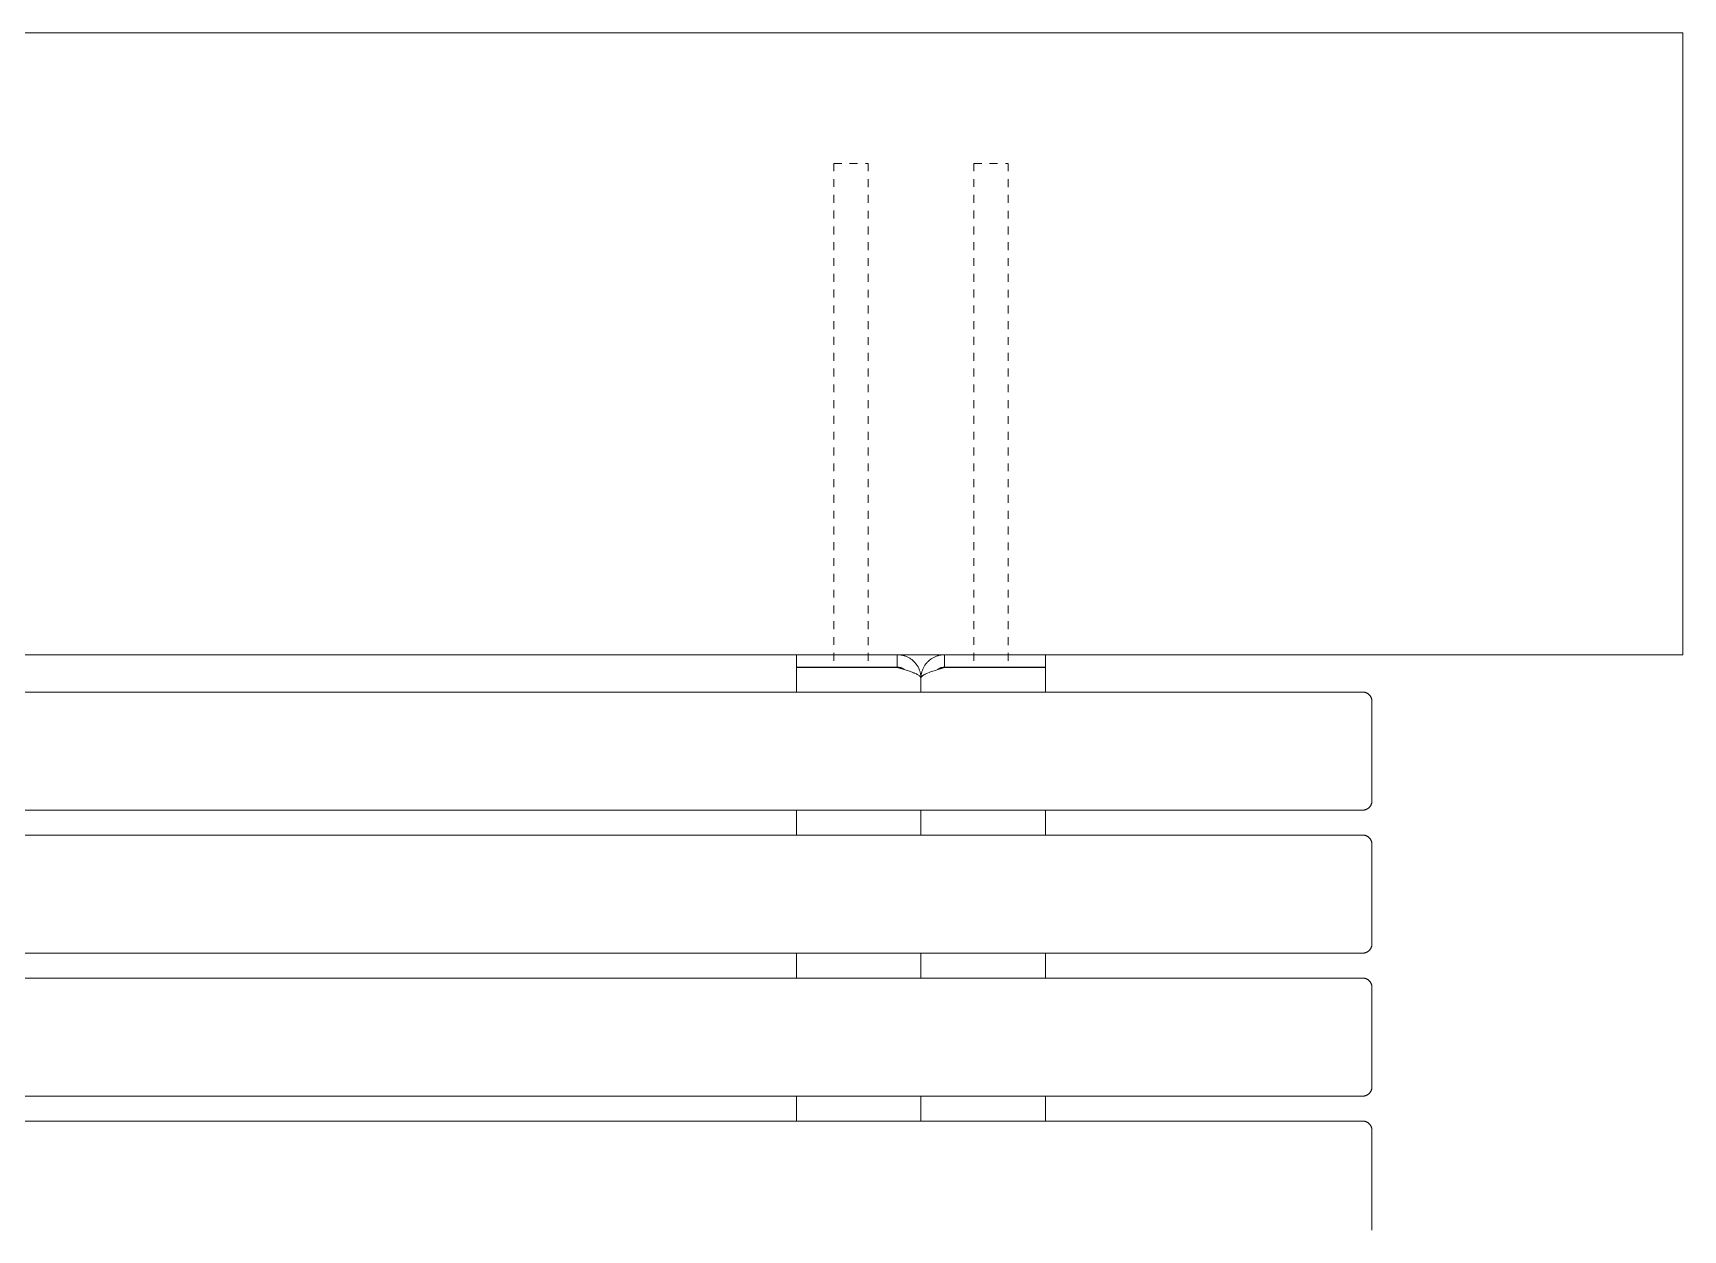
# Model space of a CAD drawing. Header units: inches. Extents: x -14 to 166, y -2 to 100.
# Drawn here: x 56.2 to 77.08, y 13.39 to 28.55 of the extents above; entities that cross this region are included whole.
import ezdxf

# ---------------------------------------------------------------- set-up
doc = ezdxf.new("R2010")
doc.units = ezdxf.units.IN
doc.linetypes.add('HIDDEN', pattern=[1.905, 1.27, -0.635])
doc.layers.add('ZANO_R', color=7, linetype='Continuous', lineweight=0)
doc.layers.add('ZANO_R_przerywana', color=250, linetype='HIDDEN', lineweight=0)

msp = doc.modelspace()

# ---------------------------------------------------------------- linework, layer by layer
at = {"layer": 'ZANO_R'}
for p, q in [((77.08327, 28.54667), (-1.65688, 28.54667)), ((77.08327, 20.67266), (77.08327, 28.54667)), ((-1.65688, 20.67266), (77.08327, 20.67266)), ((67.13839, 20.6725), (65.8628, 20.6725)), ((65.8628, 20.6725), (65.8628, 20.51502)), ((67.13839, 20.51502), (65.8628, 20.51502)), ((65.8628, 20.51108), (67.13839, 20.51108)), ((65.8628, 20.51108), (65.8628, 20.20006)), ((67.13839, 20.6725), (67.14757, 20.67236)), ((67.13839, 20.51502), (67.13839, 20.6725)), ((67.13839, 20.51502), (67.14332, 20.51493)), ((67.20872, 20.49059), (67.13839, 20.51108)), ((67.14332, 20.51493), (67.14824, 20.51468)), ((67.14757, 20.67236), (67.15675, 20.67194)), ((67.14824, 20.51468), (67.15314, 20.51425)), ((67.15314, 20.51425), (67.15803, 20.51365)), ((67.15675, 20.67194), (67.1659, 20.67123)), ((67.15803, 20.51365), (67.1629, 20.51288)), ((67.1629, 20.51288), (67.16774, 20.51195)), ((67.1659, 20.67123), (67.17503, 20.67025)), ((67.16774, 20.51195), (67.17254, 20.51084)), ((67.17254, 20.51084), (67.1773, 20.50958)), ((67.17503, 20.67025), (67.18412, 20.66898)), ((67.1773, 20.50958), (67.18201, 20.50814)), ((67.18201, 20.50814), (67.18667, 20.50654)), ((67.18412, 20.66898), (67.19318, 20.66744)), ((67.18667, 20.50654), (67.19127, 20.50479)), ((67.19127, 20.50479), (67.19581, 20.50287)), ((67.20035, 20.66605), (67.19318, 20.66748)), ((67.19581, 20.50287), (67.20028, 20.50079)), ((67.20028, 20.50079), (67.20467, 20.49857)), ((67.20748, 20.66445), (67.20035, 20.66605)), ((67.20467, 20.49857), (67.20898, 20.49619)), ((67.21456, 20.66267), (67.20748, 20.66445)), ((67.27839, 20.46798), (67.20872, 20.49059)), ((67.20898, 20.49619), (67.21321, 20.49366)), ((67.21321, 20.49366), (67.21735, 20.49099)), ((67.21456, 20.66264), (67.22401, 20.65999)), ((67.21735, 20.49099), (67.22139, 20.48817)), ((67.22139, 20.48817), (67.22534, 20.48522)), ((67.22401, 20.65999), (67.23336, 20.65703)), ((67.23336, 20.65703), (67.24262, 20.65376)), ((67.2519, 20.65014), (67.24262, 20.65376)), ((67.26106, 20.6462), (67.2519, 20.65014)), ((67.27008, 20.64196), (67.26106, 20.6462)), ((67.27896, 20.63743), (67.27008, 20.64196)), ((67.34734, 20.44327), (67.27839, 20.46798)), ((67.28768, 20.6326), (67.27896, 20.63743)), ((67.29623, 20.62748), (67.28768, 20.6326)), ((67.30461, 20.62208), (67.29623, 20.62748)), ((67.31281, 20.61641), (67.30461, 20.62208)), ((67.32081, 20.61046), (67.31281, 20.61641)), ((67.32861, 20.60425), (67.32081, 20.61046)), ((67.3362, 20.59779), (67.32861, 20.60425)), ((67.34357, 20.59108), (67.3362, 20.59779)), ((67.35071, 20.58412), (67.34357, 20.59108)), ((67.35761, 20.57693), (67.35071, 20.58412)), ((67.35761, 20.57693), (67.36416, 20.56965)), ((67.36416, 20.56965), (67.37046, 20.56216)), ((67.37046, 20.56216), (67.37652, 20.55446)), ((67.38089, 20.54856), (67.37652, 20.55446)), ((67.38512, 20.54256), (67.38089, 20.54856)), ((67.3892, 20.53645), (67.38512, 20.54256)), ((67.3892, 20.53645), (67.39313, 20.53025)), ((67.39313, 20.53025), (67.39691, 20.52395)), ((67.39691, 20.52395), (67.40052, 20.51756)), ((67.405, 20.50912), (67.40053, 20.51756)), ((67.40919, 20.50055), (67.405, 20.50912)), ((67.41311, 20.49185), (67.40919, 20.50055)), ((67.41676, 20.48302), (67.41311, 20.49185)), ((67.42011, 20.47409), (67.41676, 20.48302)), ((67.42319, 20.46505), (67.42011, 20.47409)), ((67.45049, 20.46015), (67.45349, 20.46947)), ((67.45349, 20.46947), (67.45678, 20.47869)), ((67.45678, 20.47869), (67.46038, 20.48779)), ((67.46038, 20.48779), (67.46428, 20.49678)), ((67.46428, 20.49678), (67.46846, 20.50563)), ((67.46846, 20.50563), (67.47293, 20.51434)), ((67.47294, 20.51433), (67.47769, 20.52289)), ((67.47769, 20.52289), (67.48273, 20.53129)), ((67.48273, 20.53129), (67.48803, 20.53952)), ((67.48803, 20.53952), (67.49219, 20.54558)), ((67.49219, 20.54558), (67.49649, 20.55153)), ((67.49649, 20.55153), (67.50094, 20.55737)), ((67.50094, 20.55737), (67.50552, 20.56311)), ((67.50552, 20.56311), (67.51025, 20.56872)), ((67.51025, 20.56872), (67.51512, 20.57423)), ((67.51512, 20.57423), (67.52181, 20.58137)), ((67.52181, 20.58137), (67.52873, 20.5883)), ((67.52873, 20.5883), (67.53588, 20.59499)), ((67.53588, 20.59499), (67.54324, 20.60144)), ((67.54324, 20.60144), (67.55081, 20.60766)), ((67.55081, 20.60766), (67.55858, 20.61362)), ((67.55858, 20.61362), (67.56654, 20.61932)), ((67.6036, 20.4706), (67.55858, 20.4551)), ((67.56654, 20.61932), (67.57468, 20.62476)), ((67.57468, 20.62476), (67.58299, 20.62993)), ((67.58299, 20.62993), (67.59147, 20.63483)), ((67.59147, 20.63483), (67.6001, 20.63944)), ((67.6001, 20.63944), (67.60889, 20.64378)), ((67.73682, 20.51108), (67.6036, 20.4706)), ((67.60889, 20.64378), (67.6178, 20.64782)), ((67.6178, 20.64782), (67.62685, 20.65156)), ((67.62685, 20.65156), (67.63601, 20.65501)), ((67.63602, 20.65501), (67.64299, 20.65741)), ((67.64299, 20.65741), (67.65002, 20.65963)), ((67.65382, 20.48817), (67.64987, 20.48522)), ((67.65002, 20.65963), (67.6571, 20.66168)), ((67.65786, 20.49099), (67.65382, 20.48817)), ((67.65709, 20.66171), (67.66416, 20.66358)), ((67.662, 20.49366), (67.65786, 20.49099)), ((67.66623, 20.49619), (67.662, 20.49366)), ((67.66416, 20.66358), (67.67128, 20.66527)), ((67.67054, 20.49857), (67.66623, 20.49619)), ((67.67493, 20.50079), (67.67054, 20.49857)), ((67.67128, 20.66527), (67.67844, 20.66678)), ((67.6794, 20.50287), (67.67493, 20.50079)), ((67.67844, 20.66675), (67.68808, 20.6685)), ((67.68394, 20.50479), (67.6794, 20.50287)), ((67.68854, 20.50654), (67.68394, 20.50479)), ((67.68808, 20.6685), (67.69776, 20.66994)), ((67.6932, 20.50814), (67.68854, 20.50654)), ((67.69791, 20.50958), (67.6932, 20.50814)), ((67.69776, 20.66994), (67.70749, 20.67106)), ((67.70267, 20.51084), (67.69791, 20.50958)), ((67.70747, 20.51195), (67.70267, 20.51084)), ((67.71231, 20.51288), (67.70747, 20.51195)), ((67.70749, 20.67106), (67.71725, 20.67186)), ((67.71718, 20.51365), (67.71231, 20.51288)), ((67.72207, 20.51425), (67.71718, 20.51365)), ((67.71725, 20.67186), (67.72703, 20.67234)), ((67.72697, 20.51468), (67.72207, 20.51425)), ((67.73189, 20.51493), (67.72697, 20.51468)), ((67.72703, 20.67234), (67.73682, 20.6725)), ((67.73682, 20.51502), (67.73189, 20.51493)), ((67.73682, 20.6725), (67.73682, 20.51502)), ((69.01241, 20.6725), (67.73682, 20.6725)), ((69.01241, 20.51502), (67.73682, 20.51502)), ((67.73682, 20.51108), (69.01241, 20.51108)), ((69.01241, 20.51502), (69.01241, 20.6725)), ((69.01241, 20.20006), (69.01241, 20.51108)), ((67.34734, 20.44327), (67.35253, 20.44111)), ((67.36166, 20.43738), (67.35253, 20.44111)), ((67.37066, 20.43334), (67.36166, 20.43738)), ((67.37952, 20.429), (67.37066, 20.43334)), ((67.38823, 20.42438), (67.37952, 20.429)), ((67.39679, 20.41947), (67.38823, 20.42438)), ((67.40518, 20.41428), (67.39679, 20.41947)), ((67.41339, 20.40882), (67.40518, 20.41428)), ((67.41339, 20.40882), (67.4162, 20.40667)), ((67.41785, 20.40544), (67.4162, 20.40667)), ((67.41945, 20.40416), (67.41785, 20.40544)), ((67.42101, 20.40283), (67.41945, 20.40416)), ((67.42253, 20.40144), (67.42101, 20.40283)), ((67.424, 20.40001), (67.42253, 20.40144)), ((67.42597, 20.45591), (67.42319, 20.46505)), ((67.42542, 20.39852), (67.424, 20.40001)), ((67.42679, 20.39699), (67.42542, 20.39852)), ((67.42846, 20.4467), (67.42597, 20.45591)), ((67.42811, 20.39542), (67.42679, 20.39699)), ((67.42938, 20.3938), (67.42811, 20.39542)), ((67.43065, 20.43741), (67.42846, 20.4467)), ((67.43059, 20.39215), (67.42938, 20.3938)), ((67.43175, 20.39045), (67.43059, 20.39215)), ((67.43255, 20.42805), (67.43065, 20.43741)), ((67.43285, 20.38872), (67.43175, 20.39045)), ((67.43255, 20.42805), (67.43381, 20.42082)), ((67.43389, 20.38695), (67.43285, 20.38872)), ((67.43381, 20.42082), (67.43488, 20.41355)), ((67.43488, 20.38514), (67.43389, 20.38695)), ((67.43488, 20.41355), (67.43578, 20.40626)), ((67.43656, 20.39831), (67.43578, 20.40626)), ((67.43712, 20.39034), (67.43656, 20.39831)), ((67.43747, 20.38235), (67.43712, 20.39034)), ((67.4376, 20.37436), (67.43747, 20.38235)), ((67.43758, 20.37436), (67.4376, 20.37374)), ((67.4376, 20.37329), (67.43761, 20.37374)), ((67.4376, 20.37329), (67.4376, 20.20006)), ((67.43761, 20.37544), (67.43781, 20.38451)), ((67.43769, 20.37544), (67.43763, 20.37436)), ((67.43781, 20.38451), (67.43829, 20.39357)), ((67.43829, 20.39357), (67.43904, 20.40262)), ((67.43905, 20.40262), (67.44017, 20.41234)), ((67.44017, 20.41234), (67.4416, 20.42203)), ((67.44131, 20.38711), (67.44085, 20.38621)), ((67.4418, 20.388), (67.44131, 20.38711)), ((67.4416, 20.42203), (67.44335, 20.43166)), ((67.44231, 20.38887), (67.4418, 20.388)), ((67.44284, 20.38973), (67.44231, 20.38887)), ((67.4434, 20.39058), (67.44284, 20.38973)), ((67.44335, 20.43166), (67.44542, 20.44123)), ((67.44396, 20.39141), (67.4434, 20.39058)), ((67.44455, 20.39223), (67.44396, 20.39141)), ((67.44516, 20.39304), (67.44455, 20.39223)), ((67.44578, 20.39384), (67.44516, 20.39304)), ((67.44542, 20.44123), (67.4478, 20.45073)), ((67.44641, 20.39463), (67.44578, 20.39384)), ((67.44773, 20.39617), (67.44641, 20.39463)), ((67.44909, 20.39766), (67.44773, 20.39617)), ((67.4478, 20.45073), (67.45049, 20.46015)), ((67.4505, 20.39912), (67.44909, 20.39766)), ((67.45246, 20.40104), (67.4505, 20.39912)), ((67.45449, 20.4029), (67.45246, 20.40104)), ((67.45657, 20.4047), (67.45449, 20.4029)), ((67.4587, 20.40643), (67.45657, 20.4047)), ((67.46088, 20.40812), (67.4587, 20.40643)), ((67.46309, 20.40976), (67.46088, 20.40812)), ((67.46533, 20.41135), (67.46309, 20.40976)), ((67.46761, 20.4129), (67.46533, 20.41135)), ((67.47047, 20.41479), (67.46761, 20.4129)), ((67.47338, 20.41662), (67.47047, 20.41479)), ((67.47927, 20.42014), (67.47338, 20.41662)), ((67.48527, 20.42348), (67.47927, 20.42014)), ((67.49134, 20.42668), (67.48527, 20.42348)), ((67.49869, 20.43034), (67.49134, 20.42668)), ((67.50611, 20.43384), (67.49869, 20.43034)), ((67.52113, 20.44046), (67.50611, 20.43384)), ((67.53976, 20.44802), (67.52113, 20.44046)), ((67.55858, 20.4551), (67.53976, 20.44802)), ((2.39824, 20.20006), (73.02816, 20.20006)), ((73.03219, 20.19999), (73.02816, 20.20006)), ((73.03622, 20.19978), (73.03219, 20.19999)), ((73.04023, 20.19944), (73.03622, 20.19978)), ((73.04424, 20.19896), (73.04023, 20.19944)), ((73.04822, 20.19834), (73.04424, 20.19896)), ((73.05219, 20.19759), (73.04822, 20.19834)), ((73.05612, 20.1967), (73.05219, 20.19759)), ((73.06002, 20.19568), (73.05612, 20.1967)), ((73.06389, 20.19452), (73.06002, 20.19568)), ((73.06771, 20.19324), (73.06389, 20.19452)), ((73.07149, 20.19182), (73.06771, 20.19324)), ((73.07521, 20.19028), (73.07149, 20.19182)), ((73.07888, 20.18861), (73.07521, 20.19028)), ((73.08249, 20.18682), (73.07888, 20.18861)), ((73.08604, 20.1849), (73.08249, 20.18682)), ((73.08952, 20.18286), (73.08604, 20.1849)), ((73.09293, 20.18071), (73.08952, 20.18286)), ((73.09627, 20.17844), (73.09293, 20.18071)), ((73.09952, 20.17606), (73.09627, 20.17844)), ((73.10269, 20.17357), (73.09952, 20.17606)), ((73.10578, 20.17097), (73.10269, 20.17357)), ((73.10877, 20.16827), (73.10578, 20.17097)), ((73.11167, 20.16547), (73.10877, 20.16827)), ((73.11448, 20.16257), (73.11167, 20.16547)), ((73.11718, 20.15957), (73.11448, 20.16257)), ((73.11978, 20.15649), (73.11718, 20.15957)), ((73.12227, 20.15332), (73.11978, 20.15649)), ((73.12465, 20.15006), (73.12227, 20.15332)), ((73.12692, 20.14673), (73.12465, 20.15006)), ((73.12907, 20.14332), (73.12692, 20.14673)), ((73.13111, 20.13984), (73.12907, 20.14332)), ((73.13302, 20.13629), (73.13111, 20.13984)), ((73.13482, 20.13268), (73.13302, 20.13629)), ((73.13649, 20.129), (73.13482, 20.13268)), ((73.13803, 20.12528), (73.13649, 20.129)), ((73.13945, 20.1215), (73.13803, 20.12528)), ((73.14073, 20.11768), (73.13945, 20.1215)), ((73.14189, 20.11381), (73.14073, 20.11768)), ((73.14291, 20.10991), (73.14189, 20.11381)), ((73.1438, 20.10598), (73.14291, 20.10991)), ((73.14455, 20.10202), (73.1438, 20.10598)), ((73.14517, 20.09803), (73.14455, 20.10202)), ((73.14565, 20.09403), (73.14517, 20.09803)), ((73.14599, 20.09001), (73.14565, 20.09403)), ((73.1462, 20.08598), (73.14599, 20.09001)), ((73.14627, 20.08195), (73.1462, 20.08598)), ((73.14627, 18.82211), (73.14627, 20.08195)), ((73.14291, 18.79414), (73.1438, 18.79808)), ((73.1438, 18.79808), (73.14455, 18.80204)), ((73.14455, 18.80204), (73.14517, 18.80602)), ((73.14517, 18.80602), (73.14565, 18.81003)), ((73.14565, 18.81003), (73.14599, 18.81405)), ((73.14599, 18.81405), (73.1462, 18.81807)), ((73.1462, 18.81807), (73.14627, 18.82211)), ((73.02816, 18.704), (2.39824, 18.704)), ((65.8628, 18.704), (65.8628, 18.38904)), ((67.4376, 18.704), (67.4376, 18.38904)), ((69.01241, 18.38904), (69.01241, 18.704)), ((73.02816, 18.704), (73.03219, 18.70406)), ((73.03219, 18.70406), (73.03622, 18.70427)), ((73.03622, 18.70427), (73.04023, 18.70462)), ((73.04023, 18.70462), (73.04424, 18.7051)), ((73.04424, 18.7051), (73.04822, 18.70571)), ((73.04822, 18.70571), (73.05219, 18.70647)), ((73.05219, 18.70647), (73.05612, 18.70735)), ((73.05612, 18.70735), (73.06002, 18.70838)), ((73.06002, 18.70838), (73.06389, 18.70953)), ((73.06389, 18.70953), (73.06771, 18.71082)), ((73.06771, 18.71082), (73.07149, 18.71223)), ((73.07149, 18.71223), (73.07521, 18.71377)), ((73.07521, 18.71377), (73.07888, 18.71544)), ((73.07888, 18.71544), (73.08249, 18.71724)), ((73.08249, 18.71724), (73.08604, 18.71915)), ((73.08604, 18.71915), (73.08952, 18.72119)), ((73.08952, 18.72119), (73.09293, 18.72334)), ((73.09293, 18.72334), (73.09627, 18.72561)), ((73.09627, 18.72561), (73.09952, 18.728)), ((73.09952, 18.728), (73.10269, 18.73049)), ((73.10269, 18.73049), (73.10578, 18.73308)), ((73.10578, 18.73308), (73.10877, 18.73579)), ((73.10877, 18.73579), (73.11167, 18.73859)), ((73.11167, 18.73859), (73.11448, 18.74149)), ((73.11448, 18.74149), (73.11718, 18.74448)), ((73.11718, 18.74448), (73.11978, 18.74757)), ((73.11978, 18.74757), (73.12227, 18.75074)), ((73.12227, 18.75074), (73.12465, 18.75399)), ((73.12465, 18.75399), (73.12692, 18.75733)), ((73.12692, 18.75733), (73.12907, 18.76074)), ((73.12907, 18.76074), (73.13111, 18.76422)), ((73.13111, 18.76422), (73.13302, 18.76777)), ((73.13302, 18.76777), (73.13482, 18.77138)), ((73.13482, 18.77138), (73.13649, 18.77505)), ((73.13649, 18.77505), (73.13803, 18.77878)), ((73.13803, 18.77878), (73.13945, 18.78255)), ((73.13945, 18.78255), (73.14073, 18.78638)), ((73.14073, 18.78638), (73.14189, 18.79024)), ((73.14189, 18.79024), (73.14291, 18.79414)), ((2.39824, 18.38904), (73.02816, 18.38904)), ((73.03219, 18.38897), (73.02816, 18.38904)), ((73.03622, 18.38876), (73.03219, 18.38897)), ((73.04023, 18.38842), (73.03622, 18.38876)), ((73.04424, 18.38794), (73.04023, 18.38842)), ((73.04822, 18.38732), (73.04424, 18.38794)), ((73.05219, 18.38656), (73.04822, 18.38732)), ((73.05612, 18.38568), (73.05219, 18.38656)), ((73.06002, 18.38466), (73.05612, 18.38568)), ((73.06389, 18.3835), (73.06002, 18.38466)), ((73.06771, 18.38222), (73.06389, 18.3835)), ((73.07149, 18.3808), (73.06771, 18.38222)), ((73.07521, 18.37926), (73.07149, 18.3808)), ((73.07888, 18.37759), (73.07521, 18.37926)), ((73.08249, 18.37579), (73.07888, 18.37759)), ((73.08604, 18.37388), (73.08249, 18.37579)), ((73.08952, 18.37184), (73.08604, 18.37388)), ((73.09293, 18.36969), (73.08952, 18.37184)), ((73.09627, 18.36742), (73.09293, 18.36969)), ((73.09952, 18.36504), (73.09627, 18.36742)), ((73.10269, 18.36254), (73.09952, 18.36504)), ((73.10578, 18.35995), (73.10269, 18.36254)), ((73.10877, 18.35724), (73.10578, 18.35995)), ((73.11167, 18.35444), (73.10877, 18.35724)), ((73.11448, 18.35154), (73.11167, 18.35444)), ((73.11718, 18.34855), (73.11448, 18.35154)), ((73.11978, 18.34546), (73.11718, 18.34855)), ((73.12227, 18.34229), (73.11978, 18.34546)), ((73.12465, 18.33904), (73.12227, 18.34229)), ((73.12692, 18.3357), (73.12465, 18.33904)), ((73.12907, 18.33229), (73.12692, 18.3357)), ((73.13111, 18.32881), (73.12907, 18.33229)), ((73.13302, 18.32526), (73.13111, 18.32881)), ((73.13482, 18.32165), (73.13302, 18.32526)), ((73.13649, 18.31798), (73.13482, 18.32165)), ((73.13803, 18.31425), (73.13649, 18.31798)), ((73.13945, 18.31048), (73.13803, 18.31425)), ((73.14073, 18.30666), (73.13945, 18.31048)), ((73.14189, 18.30279), (73.14073, 18.30666)), ((73.14291, 18.29889), (73.14189, 18.30279)), ((73.1438, 18.29496), (73.14291, 18.29889)), ((73.14455, 18.29099), (73.1438, 18.29496)), ((73.14517, 18.28701), (73.14455, 18.29099)), ((73.14565, 18.283), (73.14517, 18.28701)), ((73.14599, 18.27899), (73.14565, 18.283)), ((73.1462, 18.27496), (73.14599, 18.27899)), ((73.14627, 18.27093), (73.1462, 18.27496)), ((73.14627, 17.01108), (73.14627, 18.27093)), ((73.09627, 16.91459), (73.09952, 16.91697)), ((73.09952, 16.91697), (73.10269, 16.91946)), ((73.10269, 16.91946), (73.10578, 16.92206)), ((73.10578, 16.92206), (73.10877, 16.92476)), ((73.10877, 16.92476), (73.11167, 16.92757)), ((73.11167, 16.92757), (73.11448, 16.93047)), ((73.11448, 16.93047), (73.11718, 16.93346)), ((73.11718, 16.93346), (73.11978, 16.93654)), ((73.11978, 16.93654), (73.12227, 16.93972)), ((73.12227, 16.93972), (73.12465, 16.94297)), ((73.12465, 16.94297), (73.12692, 16.9463)), ((73.12692, 16.9463), (73.12907, 16.94971)), ((73.12907, 16.94971), (73.13111, 16.9532)), ((73.13111, 16.9532), (73.13302, 16.95674)), ((73.13302, 16.95674), (73.13482, 16.96036)), ((73.13482, 16.96036), (73.13649, 16.96403)), ((73.13649, 16.96403), (73.13803, 16.96775)), ((73.13803, 16.96775), (73.13945, 16.97153)), ((73.13945, 16.97153), (73.14073, 16.97535)), ((73.14073, 16.97535), (73.14189, 16.97922)), ((73.14189, 16.97922), (73.14291, 16.98312)), ((73.14291, 16.98312), (73.1438, 16.98705)), ((73.1438, 16.98705), (73.14455, 16.99101)), ((73.14455, 16.99101), (73.14517, 16.995)), ((73.14517, 16.995), (73.14565, 16.999)), ((73.14565, 16.999), (73.14599, 17.00302)), ((73.14599, 17.00302), (73.1462, 17.00705)), ((73.1462, 17.00705), (73.14627, 17.01108)), ((73.02816, 16.89297), (2.39824, 16.89297)), ((65.8628, 16.89297), (65.8628, 16.57801)), ((67.4376, 16.89297), (67.4376, 16.57801)), ((69.01241, 16.57801), (69.01241, 16.89297)), ((73.02816, 16.89297), (73.03219, 16.89304)), ((73.03219, 16.89304), (73.03622, 16.89325)), ((73.03622, 16.89325), (73.04023, 16.89359)), ((73.04023, 16.89359), (73.04424, 16.89407)), ((73.04424, 16.89407), (73.04822, 16.89469)), ((73.04822, 16.89469), (73.05219, 16.89544)), ((73.05219, 16.89544), (73.05612, 16.89633)), ((73.05612, 16.89633), (73.06002, 16.89735)), ((73.06002, 16.89735), (73.06389, 16.89851)), ((73.06389, 16.89851), (73.06771, 16.89979)), ((73.06771, 16.89979), (73.07149, 16.90121)), ((73.07149, 16.90121), (73.07521, 16.90275)), ((73.07521, 16.90275), (73.07888, 16.90442)), ((73.07888, 16.90442), (73.08249, 16.90621)), ((73.08249, 16.90621), (73.08604, 16.90813)), ((73.08604, 16.90813), (73.08952, 16.91017)), ((73.08952, 16.91017), (73.09293, 16.91232)), ((73.09293, 16.91232), (73.09627, 16.91459)), ((2.39824, 16.57801), (73.02816, 16.57801)), ((73.03219, 16.57794), (73.02816, 16.57801)), ((73.03622, 16.57774), (73.03219, 16.57794)), ((73.04023, 16.57739), (73.03622, 16.57774)), ((73.04424, 16.57691), (73.04023, 16.57739)), ((73.04822, 16.57629), (73.04424, 16.57691)), ((73.05219, 16.57554), (73.04822, 16.57629)), ((73.05612, 16.57465), (73.05219, 16.57554)), ((73.06002, 16.57363), (73.05612, 16.57465)), ((73.06389, 16.57248), (73.06002, 16.57363)), ((73.06771, 16.57119), (73.06389, 16.57248)), ((73.07149, 16.56978), (73.06771, 16.57119)), ((73.07521, 16.56823), (73.07149, 16.56978)), ((73.07888, 16.56656), (73.07521, 16.56823)), ((73.08249, 16.56477), (73.07888, 16.56656)), ((73.08604, 16.56285), (73.08249, 16.56477)), ((73.08952, 16.56082), (73.08604, 16.56285)), ((73.09293, 16.55866), (73.08952, 16.56082)), ((73.09627, 16.55639), (73.09293, 16.55866)), ((73.09952, 16.55401), (73.09627, 16.55639)), ((73.10269, 16.55152), (73.09952, 16.55401)), ((73.10578, 16.54892), (73.10269, 16.55152)), ((73.10877, 16.54622), (73.10578, 16.54892)), ((73.11167, 16.54342), (73.10877, 16.54622)), ((73.11448, 16.54052), (73.11167, 16.54342)), ((73.11718, 16.53752), (73.11448, 16.54052)), ((73.11978, 16.53444), (73.11718, 16.53752)), ((73.12227, 16.53127), (73.11978, 16.53444)), ((73.12465, 16.52801), (73.12227, 16.53127)), ((73.12692, 16.52468), (73.12465, 16.52801)), ((73.12907, 16.52127), (73.12692, 16.52468)), ((73.13111, 16.51779), (73.12907, 16.52127)), ((73.13302, 16.51424), (73.13111, 16.51779)), ((73.13482, 16.51063), (73.13302, 16.51424)), ((73.13649, 16.50696), (73.13482, 16.51063)), ((73.13803, 16.50323), (73.13649, 16.50696)), ((73.13945, 16.49945), (73.13803, 16.50323)), ((73.14073, 16.49563), (73.13945, 16.49945)), ((73.14189, 16.49177), (73.14073, 16.49563)), ((73.14291, 16.48787), (73.14189, 16.49177)), ((73.1438, 16.48393), (73.14291, 16.48787)), ((73.14455, 16.47997), (73.1438, 16.48393)), ((73.14517, 16.47598), (73.14455, 16.47997)), ((73.14565, 16.47198), (73.14517, 16.47598)), ((73.14599, 16.46796), (73.14565, 16.47198)), ((73.1462, 16.46393), (73.14599, 16.46796)), ((73.14627, 16.4599), (73.1462, 16.46393)), ((73.14627, 15.20006), (73.14627, 16.4599)), ((73.02816, 15.08195), (2.39824, 15.08195)), ((65.8628, 15.08195), (65.8628, 14.76699)), ((67.4376, 15.08195), (67.4376, 14.76699)), ((69.01241, 14.76699), (69.01241, 15.08195)), ((73.02816, 15.08195), (73.03219, 15.08202)), ((73.03219, 15.08202), (73.03622, 15.08222)), ((73.03622, 15.08222), (73.04023, 15.08257)), ((73.04023, 15.08257), (73.04424, 15.08305)), ((73.04424, 15.08305), (73.04822, 15.08367)), ((73.04822, 15.08367), (73.05219, 15.08442)), ((73.05219, 15.08442), (73.05612, 15.08531)), ((73.05612, 15.08531), (73.06002, 15.08633)), ((73.06002, 15.08633), (73.06389, 15.08748)), ((73.06389, 15.08748), (73.06771, 15.08877)), ((73.06771, 15.08877), (73.07149, 15.09018)), ((73.07149, 15.09018), (73.07521, 15.09173)), ((73.07521, 15.09173), (73.07888, 15.0934)), ((73.07888, 15.0934), (73.08249, 15.09519)), ((73.08249, 15.09519), (73.08604, 15.09711)), ((73.08604, 15.09711), (73.08952, 15.09914)), ((73.08952, 15.09914), (73.09293, 15.1013)), ((73.09293, 15.1013), (73.09627, 15.10357)), ((73.09627, 15.10357), (73.09952, 15.10595)), ((73.09952, 15.10595), (73.10269, 15.10844)), ((73.10269, 15.10844), (73.10578, 15.11104)), ((73.10578, 15.11104), (73.10877, 15.11374)), ((73.10877, 15.11374), (73.11167, 15.11654)), ((73.11167, 15.11654), (73.11448, 15.11944)), ((73.11448, 15.11944), (73.11718, 15.12244)), ((73.11718, 15.12244), (73.11978, 15.12552)), ((73.11978, 15.12552), (73.12227, 15.12869)), ((73.12227, 15.12869), (73.12465, 15.13195)), ((73.12465, 15.13195), (73.12692, 15.13528)), ((73.12692, 15.13528), (73.12907, 15.13869)), ((73.12907, 15.13869), (73.13111, 15.14217)), ((73.13111, 15.14217), (73.13302, 15.14572)), ((73.13302, 15.14572), (73.13482, 15.14933)), ((73.13482, 15.14933), (73.13649, 15.153)), ((73.13649, 15.153), (73.13803, 15.15673)), ((73.13803, 15.15673), (73.13945, 15.16051)), ((73.13945, 15.16051), (73.14073, 15.16433)), ((73.14073, 15.16433), (73.14189, 15.16819)), ((73.14189, 15.16819), (73.14291, 15.17209)), ((73.14291, 15.17209), (73.1438, 15.17603)), ((73.1438, 15.17603), (73.14455, 15.17999)), ((73.14455, 15.17999), (73.14517, 15.18398)), ((73.14517, 15.18398), (73.14565, 15.18798)), ((73.14565, 15.18798), (73.14599, 15.192)), ((73.14599, 15.192), (73.1462, 15.19603)), ((73.1462, 15.19603), (73.14627, 15.20006)), ((2.39824, 14.76699), (73.02816, 14.76699)), ((73.03219, 14.76692), (73.02816, 14.76699)), ((73.03622, 14.76671), (73.03219, 14.76692)), ((73.04023, 14.76637), (73.03622, 14.76671)), ((73.04424, 14.76589), (73.04023, 14.76637)), ((73.04822, 14.76527), (73.04424, 14.76589)), ((73.05219, 14.76452), (73.04822, 14.76527)), ((73.05612, 14.76363), (73.05219, 14.76452)), ((73.06002, 14.76261), (73.05612, 14.76363)), ((73.06389, 14.76145), (73.06002, 14.76261)), ((73.06771, 14.76017), (73.06389, 14.76145)), ((73.07149, 14.75875), (73.06771, 14.76017)), ((73.07521, 14.75721), (73.07149, 14.75875)), ((73.07888, 14.75554), (73.07521, 14.75721)), ((73.08249, 14.75375), (73.07888, 14.75554)), ((73.08604, 14.75183), (73.08249, 14.75375)), ((73.08952, 14.74979), (73.08604, 14.75183)), ((73.09293, 14.74764), (73.08952, 14.74979)), ((73.09627, 14.74537), (73.09293, 14.74764)), ((73.09952, 14.74299), (73.09627, 14.74537)), ((73.10269, 14.7405), (73.09952, 14.74299)), ((73.10578, 14.7379), (73.10269, 14.7405)), ((73.10877, 14.7352), (73.10578, 14.7379)), ((73.11167, 14.73239), (73.10877, 14.7352)), ((73.11448, 14.72949), (73.11167, 14.73239)), ((73.11718, 14.7265), (73.11448, 14.72949)), ((73.11978, 14.72342), (73.11718, 14.7265)), ((73.12227, 14.72024), (73.11978, 14.72342)), ((73.12465, 14.71699), (73.12227, 14.72024)), ((73.12692, 14.71366), (73.12465, 14.71699)), ((73.12907, 14.71025), (73.12692, 14.71366)), ((73.13111, 14.70676), (73.12907, 14.71025)), ((73.13302, 14.70322), (73.13111, 14.70676)), ((73.13482, 14.6996), (73.13302, 14.70322)), ((73.13649, 14.69593), (73.13482, 14.6996)), ((73.13803, 14.69221), (73.13649, 14.69593)), ((73.13945, 14.68843), (73.13803, 14.69221)), ((73.14073, 14.68461), (73.13945, 14.68843)), ((73.14189, 14.68074), (73.14073, 14.68461)), ((73.14291, 14.67684), (73.14189, 14.68074)), ((73.1438, 14.67291), (73.14291, 14.67684)), ((73.14455, 14.66895), (73.1438, 14.67291)), ((73.14517, 14.66496), (73.14455, 14.66895)), ((73.14565, 14.66096), (73.14517, 14.66496)), ((73.14599, 14.65694), (73.14565, 14.66096)), ((73.1462, 14.65291), (73.14599, 14.65694)), ((73.14627, 14.64888), (73.1462, 14.65291)), ((73.14627, 13.38904), (73.14627, 14.64888)), ((73.1462, 13.385), (73.14627, 13.38904))]:
    msp.add_line(p, q, dxfattribs=at)
at = {"layer": 'ZANO_R_przerywana', "ltscale": 0.05}
for points in [[(66.33524, 20.59652), (66.33524, 26.89574), (66.76831, 26.89574), (66.76831, 20.59652)], [(68.10689, 20.59653), (68.10689, 26.89574), (68.53996, 26.89574), (68.53996, 20.59653)]]:
    msp.add_lwpolyline(points, dxfattribs=at)

doc.saveas('drawing.dxf')
